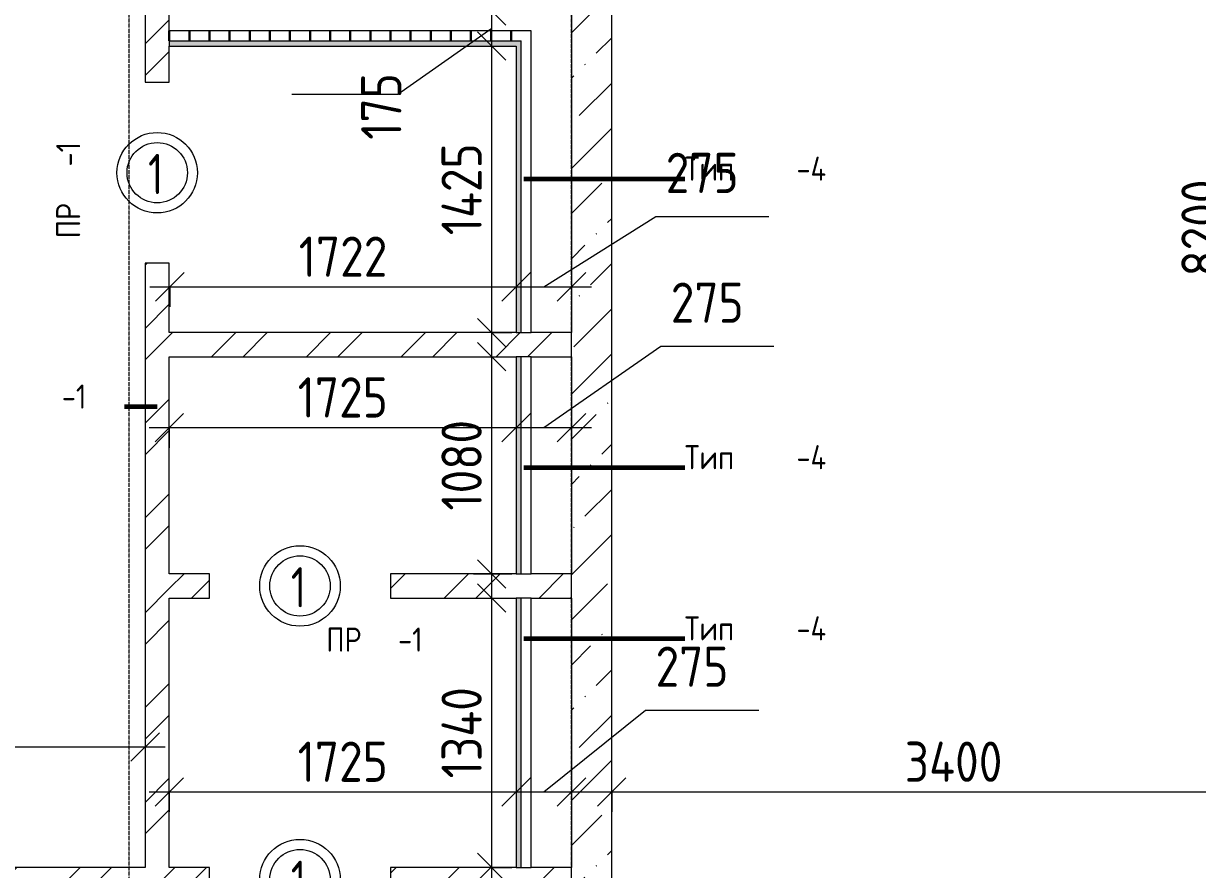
# Model space of a CAD drawing. Header units: millimetres. Extents: x -60946 to 138510, y -262288 to 24501.
# Drawn here: x 39275 to 45113, y 3715 to 7922 of the extents above; entities that cross this region are included whole.
import ezdxf

# ---------------------------------------------------------------- set-up
doc = ezdxf.new("R2010")
doc.units = ezdxf.units.MM
doc.linetypes.add('ADSK_Линия сетки', pattern=[25, 20, -2.5, 0, -2.5])
for name, color, linetype, lineweight in [('0) 1 вып перегородка', 7, 'Continuous', 60), ('Марки', 7, 'Continuous', 20), ('Марки дверей', 7, 'Continuous', 20), ('Оси', 7, 'Continuous', 9), ('Размеры', 7, 'Continuous', 9), ('Стены внутренние', 7, 'Continuous', 18), ('Стены наружные', 7, 'Continuous', 18), ('Стены штриховка', 7, 'Continuous', 9)]:
    doc.layers.add(name, color=color, linetype=linetype, lineweight=lineweight)
doc.layers.add('2)Тип-4', color=7, linetype='Continuous', lineweight=30, true_color=0x0080c0)
doc.styles.add('GOST Common_3', font='', dxfattribs={"width": 0.9, "height": 200})
doc.styles.add('GOST Common_9', font='', dxfattribs={"width": 0.9, "height": 120})
doc.styles.add('GOST Common_B', font='', dxfattribs={"width": 0.8, "height": 200})
doc.styles.get('GOST Common_3').set_extended_font_data('GOST Common')
doc.styles.get('GOST Common_9').set_extended_font_data('GOST Common')
doc.styles.get('GOST Common_B').set_extended_font_data('GOST Common', bold=True)
doc.dimstyles.new('ADSK_Основной_2_0_1', dxfattribs={"dimscale": 304.8, "dimtxt": 201.142999, "dimasz": 0.463911, "dimexe": 0.328084, "dimexo": 0.328084, "dimgap": 0.164042, "dimtad": 1, "dimdec": 3, "dimrnd": 0.001, "dimdsep": 46, "dimtxsty": 'GOST Common_3', "dimblk1": 'OBLIQUE', "dimblk2": 'OBLIQUE', "dimsah": 1, "dimcen": 0.09, "dimdle": 0.328084, "dimazin": 2, "dimtfac": 1, "dimtdec": 4, "dimtix": 1, "dimtmove": 1, "dimatfit": 3, "dimfxl": 1, "dimtvp": 1, "dimtolj": 1, "dimtzin": 0, "dimlwd": 20, "dimlwe": 20, "dimarcsym": 2})
doc.dimstyles.new('ADSK_Основной_2_0_2', dxfattribs={"dimscale": 304.8, "dimtxt": 201.142999, "dimasz": 0.463911, "dimexe": 0.328084, "dimexo": 0.328084, "dimgap": 0.164042, "dimtad": 1, "dimdec": 3, "dimrnd": 0.001, "dimdsep": 46, "dimtxsty": 'GOST Common_3', "dimblk1": 'OBLIQUE', "dimblk2": 'OBLIQUE', "dimsah": 1, "dimcen": 0.09, "dimdle": 0.328084, "dimazin": 2, "dimtfac": 1, "dimtdec": 4, "dimtix": 1, "dimtmove": 0, "dimatfit": 3, "dimfxl": 1, "dimtvp": 1, "dimtolj": 1, "dimtzin": 0, "dimlwd": 20, "dimlwe": 20, "dimarcsym": 2})
pattern_1 = [(45, (0, 0), (-235.7317, 235.7317), []), (45, (157.15, 0), (-235.7317, 235.7317), [])]
pattern_2 = [(90, (0, 0), (-100, 6e-15), [])]

# ---------------------------------------------------------------- blocks, each defined once
blk = doc.blocks.new('М_двери1 - Марка экземпляра 2-3719212-Кладочный план подвала')
at = {"layer": 'Марки дверей'}
for radius in [2, 1.5]:
    blk.add_circle((0, 0), radius, dxfattribs=at)
blk = doc.blocks.new('_Oblique')
at = {"color": 0, "linetype": 'ByBlock', "lineweight": -2}
blk.add_line((-0.5, -0.5), (0.5, 0.5), dxfattribs=at)
blk = doc.blocks.new('DIMBLOCK452-Кладочный план подвала')
at = {"layer": 'Defpoints', "color": 0, "transparency": 16777216}
for p in [(45382.7, 11005), (45282.7, 2805), (45382.7, 2805)]:
    blk.add_point(p, dxfattribs=at)
at = {"layer": 'Размеры', "color": 0, "lineweight": 20, "transparency": 16777216}
for p, q in [((45282.7, 11105), (45282.7, 2705)), ((45282.7, 11005), (45182.7, 11005)), ((45282.7, 2805), (45182.7, 2805))]:
    blk.add_line(p, q, dxfattribs=at)
at = {"layer": 'Размеры', "color": 0, "lineweight": 20, "transparency": 16777216, "xscale": 141.4, "yscale": 141.4, "zscale": 141.4}
for p, rotation in [((45282.7, 11005), 90), ((45282.7, 2805), 270)]:
    blk.add_blockref('_Oblique', p, dxfattribs=dict(at, rotation=rotation))
at = {"layer": 'Размеры', "color": 0, "lineweight": 9, "transparency": 16777216, "insert": (45132.7, 6905), "char_height": 200, "width": 605.475, "attachment_point": 5, "rotation": 90, "style": 'GOST Common_3'}
blk.add_mtext('\\A1;8200', dxfattribs=at)
blk = doc.blocks.new('DIMBLOCK453-Кладочный план подвала')
at = {"layer": 'Defpoints', "color": 0, "transparency": 16777216}
for p in [(42200, 4201), (45600, 4201), (45600, 4101)]:
    blk.add_point(p, dxfattribs=at)
at = {"layer": 'Размеры', "color": 0, "lineweight": 20, "transparency": 16777216}
for p, q in [((42100, 4101), (45700, 4101)), ((42200, 4101), (42200, 4001)), ((45600, 4101), (45600, 4001))]:
    blk.add_line(p, q, dxfattribs=at)
at = {"layer": 'Размеры', "color": 0, "lineweight": 20, "transparency": 16777216, "xscale": 141.4, "yscale": 141.4, "zscale": 141.4, "rotation": 180}
blk.add_blockref('_Oblique', (42200, 4101), dxfattribs=at)
at = {"layer": 'Размеры', "color": 0, "lineweight": 20, "transparency": 16777216, "xscale": 141.4, "yscale": 141.4, "zscale": 141.4}
blk.add_blockref('_Oblique', (45600, 4101), dxfattribs=at)
at = {"layer": 'Размеры', "color": 0, "lineweight": 9, "transparency": 16777216, "insert": (43900, 4251), "char_height": 200, "width": 625.93, "attachment_point": 5, "style": 'GOST Common_3'}
blk.add_mtext('\\A1;3400', dxfattribs=at)
blk = doc.blocks.new('DIMBLOCK476-Кладочный план подвала')
at = {"layer": 'Defpoints', "color": 0, "transparency": 16777216}
for p in [(40003, 6712.5), (41725, 6712.5), (41725, 6612.5)]:
    blk.add_point(p, dxfattribs=at)
at = {"layer": 'Размеры', "color": 0, "lineweight": 20, "transparency": 16777216}
for p, q in [((39903, 6612.5), (41825, 6612.5)), ((40003, 6612.5), (40003, 6512.5)), ((41725, 6612.5), (41725, 6512.5))]:
    blk.add_line(p, q, dxfattribs=at)
at = {"layer": 'Размеры', "color": 0, "lineweight": 20, "transparency": 16777216, "xscale": 141.4, "yscale": 141.4, "zscale": 141.4, "rotation": 180}
blk.add_blockref('_Oblique', (40003, 6612.5), dxfattribs=at)
at = {"layer": 'Размеры', "color": 0, "lineweight": 20, "transparency": 16777216, "xscale": 141.4, "yscale": 141.4, "zscale": 141.4}
blk.add_blockref('_Oblique', (41725, 6612.5), dxfattribs=at)
at = {"layer": 'Размеры', "color": 0, "lineweight": 9, "transparency": 16777216, "insert": (40864, 6762.5), "char_height": 200, "width": 560.473, "attachment_point": 5, "style": 'GOST Common_3'}
blk.add_mtext('\\A1;1722', dxfattribs=at)
blk = doc.blocks.new('DIMBLOCK477-Кладочный план подвала')
at = {"layer": 'Defpoints', "color": 0, "transparency": 16777216}
for p in [(41725, 6712.5), (42000, 6712.5), (42000, 6612.5)]:
    blk.add_point(p, dxfattribs=at)
at = {"layer": 'Размеры', "color": 0, "lineweight": 20, "transparency": 16777216}
for p, q in [((41862.5, 6612.5), (42418.6, 6962.4)), ((42418.6, 6962.4), (42981.4, 6962.4)), ((41625, 6612.5), (42100, 6612.5)), ((41725, 6612.5), (41725, 6512.5)), ((42000, 6612.5), (42000, 6512.5))]:
    blk.add_line(p, q, dxfattribs=at)
at = {"layer": 'Размеры', "color": 0, "lineweight": 20, "transparency": 16777216, "xscale": 141.4, "yscale": 141.4, "zscale": 141.4, "rotation": 180}
blk.add_blockref('_Oblique', (41725, 6612.5), dxfattribs=at)
at = {"layer": 'Размеры', "color": 0, "lineweight": 20, "transparency": 16777216, "xscale": 141.4, "yscale": 141.4, "zscale": 141.4}
blk.add_blockref('_Oblique', (42000, 6612.5), dxfattribs=at)
at = {"layer": 'Размеры', "color": 0, "lineweight": 9, "transparency": 16777216, "insert": (42468.6, 7279.1), "char_height": 200, "width": 454.106, "attachment_point": 1, "line_spacing_factor": 1.022761, "style": 'GOST Common_3'}
blk.add_mtext('\\A1;275', dxfattribs=at)
blk = doc.blocks.new('DIMBLOCK478-Кладочный план подвала')
at = {"layer": 'Defpoints', "color": 0, "transparency": 16777216}
for p in [(41503.7, 7810), (41603.6, 7810), (41503.7, 6385)]:
    blk.add_point(p, dxfattribs=at)
at = {"layer": 'Размеры', "color": 0, "lineweight": 20, "transparency": 16777216}
for p, q in [((41603.6, 6285), (41603.6, 7910)), ((41603.7, 7810), (41703.6, 7810)), ((41603.7, 6385), (41703.6, 6385))]:
    blk.add_line(p, q, dxfattribs=at)
at = {"layer": 'Размеры', "color": 0, "lineweight": 20, "transparency": 16777216, "xscale": 141.4, "yscale": 141.4, "zscale": 141.4}
for p, rotation in [((41603.6, 7810), 90), ((41603.6, 6385), 270)]:
    blk.add_blockref('_Oblique', p, dxfattribs=dict(at, rotation=rotation))
at = {"layer": 'Размеры', "color": 0, "lineweight": 9, "transparency": 16777216, "insert": (41453.6, 7097.5), "char_height": 200, "width": 580.928, "attachment_point": 5, "rotation": 90, "style": 'GOST Common_3'}
blk.add_mtext('\\A1;1425', dxfattribs=at)
blk = doc.blocks.new('DIMBLOCK479-Кладочный план подвала')
at = {"layer": 'Defpoints', "color": 0, "transparency": 16777216}
for p in [(41503.7, 7985), (41603.6, 7985), (41503.7, 7810)]:
    blk.add_point(p, dxfattribs=at)
at = {"layer": 'Размеры', "color": 0, "lineweight": 20, "transparency": 16777216}
for p, q in [((41603.6, 7710), (41603.6, 8085)), ((41603.7, 7985), (41703.6, 7985)), ((41603.6, 7897.5), (41137.3, 7569.5)), ((41603.7, 7810), (41703.6, 7810)), ((41137.3, 7569.5), (40608.7, 7569.5))]:
    blk.add_line(p, q, dxfattribs=at)
at = {"layer": 'Размеры', "color": 0, "lineweight": 20, "transparency": 16777216, "xscale": 141.4, "yscale": 141.4, "zscale": 141.4}
for p, rotation in [((41603.6, 7985), 90), ((41603.6, 7810), 270)]:
    blk.add_blockref('_Oblique', p, dxfattribs=dict(at, rotation=rotation))
at = {"layer": 'Размеры', "color": 0, "lineweight": 9, "transparency": 16777216, "insert": (40954, 7343.7), "char_height": 200, "width": 409.104, "attachment_point": 1, "rotation": 90, "line_spacing_factor": 1.022761, "style": 'GOST Common_3'}
blk.add_mtext('\\A1;175', dxfattribs=at)
blk = doc.blocks.new('DIMBLOCK480-Кладочный план подвала')
at = {"layer": 'Defpoints', "color": 0, "transparency": 16777216}
for p in [(41503.7, 6265), (41603.6, 6265), (41412, 5185)]:
    blk.add_point(p, dxfattribs=at)
at = {"layer": 'Размеры', "color": 0, "lineweight": 20, "transparency": 16777216}
for p, q in [((41603.6, 5085), (41603.6, 6365)), ((41603.7, 6265), (41703.6, 6265)), ((41512, 5185), (41703.6, 5185))]:
    blk.add_line(p, q, dxfattribs=at)
at = {"layer": 'Размеры', "color": 0, "lineweight": 20, "transparency": 16777216, "xscale": 141.4, "yscale": 141.4, "zscale": 141.4}
for p, rotation in [((41603.6, 6265), 90), ((41603.6, 5185), 270)]:
    blk.add_blockref('_Oblique', p, dxfattribs=dict(at, rotation=rotation))
at = {"layer": 'Размеры', "color": 0, "lineweight": 9, "transparency": 16777216, "insert": (41453.6, 5725), "char_height": 200, "width": 560.473, "attachment_point": 5, "rotation": 90, "style": 'GOST Common_3'}
blk.add_mtext('\\A1;1080', dxfattribs=at)
blk = doc.blocks.new('DIMBLOCK481-Кладочный план подвала')
at = {"layer": 'Defpoints', "color": 0, "transparency": 16777216}
for p in [(40000, 6012.5), (41725, 6012.5), (41725, 5912.5)]:
    blk.add_point(p, dxfattribs=at)
at = {"layer": 'Размеры', "color": 0, "lineweight": 20, "transparency": 16777216}
for p, q in [((39900, 5912.5), (41825, 5912.5)), ((40000, 5912.5), (40000, 5812.5)), ((41725, 5912.5), (41725, 5812.5))]:
    blk.add_line(p, q, dxfattribs=at)
at = {"layer": 'Размеры', "color": 0, "lineweight": 20, "transparency": 16777216, "xscale": 141.4, "yscale": 141.4, "zscale": 141.4, "rotation": 180}
blk.add_blockref('_Oblique', (40000, 5912.5), dxfattribs=at)
at = {"layer": 'Размеры', "color": 0, "lineweight": 20, "transparency": 16777216, "xscale": 141.4, "yscale": 141.4, "zscale": 141.4}
blk.add_blockref('_Oblique', (41725, 5912.5), dxfattribs=at)
at = {"layer": 'Размеры', "color": 0, "lineweight": 9, "transparency": 16777216, "insert": (40862.5, 6062.5), "char_height": 200, "width": 560.473, "attachment_point": 5, "style": 'GOST Common_3'}
blk.add_mtext('\\A1;1725', dxfattribs=at)
blk = doc.blocks.new('DIMBLOCK482-Кладочный план подвала')
at = {"layer": 'Defpoints', "color": 0, "transparency": 16777216}
for p in [(41725, 6012.5), (42000, 6012.5), (42000, 5912.5)]:
    blk.add_point(p, dxfattribs=at)
at = {"layer": 'Размеры', "color": 0, "lineweight": 20, "transparency": 16777216}
for p, q in [((41862.5, 5912.5), (42443.8, 6316.9)), ((42443.8, 6316.9), (43006.6, 6316.9)), ((41625, 5912.5), (42100, 5912.5)), ((41725, 5912.5), (41725, 5812.5)), ((42000, 5912.5), (42000, 5812.5))]:
    blk.add_line(p, q, dxfattribs=at)
at = {"layer": 'Размеры', "color": 0, "lineweight": 20, "transparency": 16777216, "xscale": 141.4, "yscale": 141.4, "zscale": 141.4, "rotation": 180}
blk.add_blockref('_Oblique', (41725, 5912.5), dxfattribs=at)
at = {"layer": 'Размеры', "color": 0, "lineweight": 20, "transparency": 16777216, "xscale": 141.4, "yscale": 141.4, "zscale": 141.4}
blk.add_blockref('_Oblique', (42000, 5912.5), dxfattribs=at)
at = {"layer": 'Размеры', "color": 0, "lineweight": 9, "transparency": 16777216, "insert": (42493.8, 6633.6), "char_height": 200, "width": 454.106, "attachment_point": 1, "line_spacing_factor": 1.022761, "style": 'GOST Common_3'}
blk.add_mtext('\\A1;275', dxfattribs=at)
blk = doc.blocks.new('DIMBLOCK483-Кладочный план подвала')
at = {"layer": 'Defpoints', "color": 0, "transparency": 16777216}
for p in [(40000, 4201), (41725, 4201), (41725, 4101)]:
    blk.add_point(p, dxfattribs=at)
at = {"layer": 'Размеры', "color": 0, "lineweight": 20, "transparency": 16777216}
for p, q in [((39900, 4101), (41825, 4101)), ((40000, 4101), (40000, 4001)), ((41725, 4101), (41725, 4001))]:
    blk.add_line(p, q, dxfattribs=at)
at = {"layer": 'Размеры', "color": 0, "lineweight": 20, "transparency": 16777216, "xscale": 141.4, "yscale": 141.4, "zscale": 141.4, "rotation": 180}
blk.add_blockref('_Oblique', (40000, 4101), dxfattribs=at)
at = {"layer": 'Размеры', "color": 0, "lineweight": 20, "transparency": 16777216, "xscale": 141.4, "yscale": 141.4, "zscale": 141.4}
blk.add_blockref('_Oblique', (41725, 4101), dxfattribs=at)
at = {"layer": 'Размеры', "color": 0, "lineweight": 9, "transparency": 16777216, "insert": (40862.5, 4251), "char_height": 200, "width": 560.473, "attachment_point": 5, "style": 'GOST Common_3'}
blk.add_mtext('\\A1;1725', dxfattribs=at)
blk = doc.blocks.new('DIMBLOCK484-Кладочный план подвала')
at = {"layer": 'Defpoints', "color": 0, "transparency": 16777216}
for p in [(41725, 4201), (42000, 4201), (42000, 4101)]:
    blk.add_point(p, dxfattribs=at)
at = {"layer": 'Размеры', "color": 0, "lineweight": 20, "transparency": 16777216}
for p, q in [((41862.5, 4101), (42368.1, 4506.9)), ((42368.1, 4506.9), (42931, 4506.9)), ((41625, 4101), (42100, 4101)), ((41725, 4101), (41725, 4001)), ((42000, 4101), (42000, 4001))]:
    blk.add_line(p, q, dxfattribs=at)
at = {"layer": 'Размеры', "color": 0, "lineweight": 20, "transparency": 16777216, "xscale": 141.4, "yscale": 141.4, "zscale": 141.4, "rotation": 180}
blk.add_blockref('_Oblique', (41725, 4101), dxfattribs=at)
at = {"layer": 'Размеры', "color": 0, "lineweight": 20, "transparency": 16777216, "xscale": 141.4, "yscale": 141.4, "zscale": 141.4}
blk.add_blockref('_Oblique', (42000, 4101), dxfattribs=at)
at = {"layer": 'Размеры', "color": 0, "lineweight": 9, "transparency": 16777216, "insert": (42418.1, 4823.6), "char_height": 200, "width": 454.106, "attachment_point": 1, "line_spacing_factor": 1.022761, "style": 'GOST Common_3'}
blk.add_mtext('\\A1;275', dxfattribs=at)
blk = doc.blocks.new('DIMBLOCK485-Кладочный план подвала')
at = {"layer": 'Defpoints', "color": 0, "transparency": 16777216}
for p in [(41503.7, 5065), (41603.6, 5065), (41503.7, 3725)]:
    blk.add_point(p, dxfattribs=at)
at = {"layer": 'Размеры', "color": 0, "lineweight": 20, "transparency": 16777216}
for p, q in [((41603.6, 3625), (41603.6, 5165)), ((41603.7, 5065), (41703.6, 5065)), ((41603.7, 3725), (41703.6, 3725))]:
    blk.add_line(p, q, dxfattribs=at)
at = {"layer": 'Размеры', "color": 0, "lineweight": 20, "transparency": 16777216, "xscale": 141.4, "yscale": 141.4, "zscale": 141.4}
for p, rotation in [((41603.6, 5065), 90), ((41603.6, 3725), 270)]:
    blk.add_blockref('_Oblique', p, dxfattribs=dict(at, rotation=rotation))
at = {"layer": 'Размеры', "color": 0, "lineweight": 9, "transparency": 16777216, "insert": (41453.6, 4395), "char_height": 200, "width": 580.928, "attachment_point": 5, "rotation": 90, "style": 'GOST Common_3'}
blk.add_mtext('\\A1;1340', dxfattribs=at)
blk = doc.blocks.new('DIMBLOCK486-Кладочный план подвала')
at = {"layer": 'Defpoints', "color": 0, "transparency": 16777216}
for p in [(28470, 4424.5), (39880, 4424.5), (39880, 4324.5)]:
    blk.add_point(p, dxfattribs=at)
at = {"layer": 'Размеры', "color": 0, "lineweight": 20, "transparency": 16777216}
for p, q in [((28370, 4324.5), (39980, 4324.5)), ((28470, 4324.5), (28470, 4224.5)), ((39880, 4324.5), (39880, 4224.5))]:
    blk.add_line(p, q, dxfattribs=at)
at = {"layer": 'Размеры', "color": 0, "lineweight": 20, "transparency": 16777216, "xscale": 141.4, "yscale": 141.4, "zscale": 141.4, "rotation": 180}
blk.add_blockref('_Oblique', (28470, 4324.5), dxfattribs=at)
at = {"layer": 'Размеры', "color": 0, "lineweight": 20, "transparency": 16777216, "xscale": 141.4, "yscale": 141.4, "zscale": 141.4}
blk.add_blockref('_Oblique', (39880, 4324.5), dxfattribs=at)
at = {"layer": 'Размеры', "color": 0, "lineweight": 9, "transparency": 16777216, "insert": (34175, 4474.5), "char_height": 200, "width": 642.294, "attachment_point": 5, "style": 'GOST Common_3'}
blk.add_mtext('\\A1;11410', dxfattribs=at)

msp = doc.modelspace()

# ---------------------------------------------------------------- hatches: boundary and pattern name
at = {"layer": '2)Тип-4', "true_color": 0x0080c0, "transparency": 33554687}
h = msp.add_hatch(dxfattribs=at)
h.set_pattern_fill('FP_5', color=142, style=0, pattern_type=2)
h.set_pattern_definition(pattern_2)
h.paths.add_polyline_path([(41750, 7834.969), (41750, 7884.969), (40000, 7884.969), (40000, 7834.969), (41725, 7834.969)])
for points in [[(41725, 7809.969), (41725, 7834.969), (40000, 7834.969), (40000, 7809.969)], [(41750, 6384.969), (41750, 7834.969), (41725, 7834.969), (41725, 6384.969)], [(41750, 5184.969), (41750, 6264.969), (41725, 6264.969), (41725, 5184.969)], [(41750, 3724.969), (41750, 5064.969), (41725, 5064.969), (41725, 3724.969)]]:
    msp.add_hatch(color=142, dxfattribs=at).paths.add_polyline_path(points)
at = {"layer": 'Стены внутренние', "lineweight": 9}
h = msp.add_hatch(dxfattribs=at)
h.set_pattern_fill('FP_2', color=256, style=0, pattern_type=2)
h.set_pattern_definition(pattern_1)
h.paths.add_polyline_path([(40000, 3724.969), (40000, 6729.969), (39880, 6729.969), (39880, 3724.969)])
h.paths.add_polyline_path([(39880, 7629.969), (40000, 7629.969), (40000, 8189.969), (39880, 8189.969), (39880, 8173.8197)])
h.paths.add_polyline_path([(39880, 9089.969), (40000, 9089.969), (40000, 9204.969), (39880, 9204.969)])
at = {"layer": 'Стены внутренние', "lineweight": 9, "true_color": 0x0080c0}
h = msp.add_hatch(dxfattribs=at)
h.set_pattern_fill('FP_5', color=142, style=0, pattern_type=2)
h.set_pattern_definition(pattern_2)
h.paths.add_polyline_path([(41800, 6384.969), (41800, 7884.969), (41750, 7884.969), (41750, 6384.969)])
at = {"layer": 'Стены внутренние', "lineweight": 9}
h = msp.add_hatch(dxfattribs=at)
h.set_pattern_fill('FP_2', color=256, style=0, pattern_type=2)
h.set_pattern_definition(pattern_1)
h.paths.add_polyline_path([(42000, 6264.969), (42000, 6384.969), (40000, 6384.969), (40000, 6264.969), (41913.8613, 6264.969)])
at = {"layer": 'Стены внутренние', "lineweight": 9, "true_color": 0x0080c0}
h = msp.add_hatch(dxfattribs=at)
h.set_pattern_fill('FP_5', color=142, style=0, pattern_type=2)
h.set_pattern_definition(pattern_2)
h.paths.add_polyline_path([(41800, 5184.969), (41800, 6264.969), (41750, 6264.969), (41750, 5184.969)])
at = {"layer": 'Стены внутренние', "lineweight": 9}
h = msp.add_hatch(dxfattribs=at)
h.set_pattern_fill('FP_2', color=256, style=0, pattern_type=2)
h.set_pattern_definition(pattern_1)
h.paths.add_polyline_path([(42000, 5064.969), (42000, 5184.969), (41100, 5184.969), (41100, 5064.969), (41913.8613, 5064.969)])
h.paths.add_polyline_path([(40200, 5064.969), (40200, 5184.969), (40000, 5184.969), (40000, 5064.969)])
at = {"layer": 'Стены внутренние', "lineweight": 9, "true_color": 0x0080c0}
h = msp.add_hatch(dxfattribs=at)
h.set_pattern_fill('FP_5', color=142, style=0, pattern_type=2)
h.set_pattern_definition(pattern_2)
h.paths.add_polyline_path([(41800, 3724.969), (41800, 5064.969), (41750, 5064.969), (41750, 3724.969)])
at = {"layer": 'Стены внутренние', "lineweight": 9}
h = msp.add_hatch(dxfattribs=at)
h.set_pattern_fill('FP_2', color=256, style=0, pattern_type=2)
h.set_pattern_definition(pattern_1)
h.paths.add_polyline_path([(41913.8613, 3604.969), (42000, 3604.969), (42000, 3724.969), (41100, 3724.969), (41100, 3604.969)])
h.paths.add_polyline_path([(39195.932, 3604.969), (39550, 3604.969), (39550, 3654.969), (40050, 3654.969), (40050, 3604.969), (40200, 3604.969), (40200, 3724.969), (39085, 3724.969), (39085, 3604.969)])
h.paths.add_polyline_path([(37885, 3604.969), (37885, 3724.969), (30495, 3724.969), (30495, 3604.969), (33550, 3604.969), (33550, 3654.969), (34050, 3654.969), (34050, 3604.969), (36478.0028, 3604.969)])
h.paths.add_polyline_path([(29295, 3604.969), (29295, 3724.969), (25015, 3724.969), (25015, 3604.969), (28325, 3604.969)])
h.paths.add_polyline_path([(23815, 3604.969), (23815, 3724.969), (21040, 3724.969), (21040, 3604.969), (21550, 3604.969), (21550, 3654.969), (22050, 3654.969), (22050, 3604.969), (22888.3565, 3604.969)])
h.paths.add_polyline_path([(19990, 3604.969), (19990, 3724.969), (18420, 3724.969), (18420, 3604.969)])
h.paths.add_polyline_path([(17370, 3604.969), (17370, 3724.969), (14460, 3724.969), (14460, 3604.969), (14550, 3604.969), (14550, 3654.969), (15050, 3654.969), (15050, 3604.969), (15550, 3604.969), (15550, 3654.969), (16050, 3654.969), (16050, 3604.969), (16325, 3604.969)])
h.paths.add_polyline_path([(13375, 3604.969), (13410, 3604.969), (13410, 3724.969), (12600, 3724.969), (12600, 3604.969), (13350, 3604.969)])
at = {"layer": 'Стены наружные', "lineweight": 9}
h = msp.add_hatch(dxfattribs=at)
h.set_pattern_fill('FP_1', color=256, style=0, pattern_type=2)
h.set_pattern_definition([(45, (0, 0), (84.19025, 308.69666), [396.875, -79.375, 3.353, -76.022])])
h.paths.add_polyline_path([(42200, 2604.969), (42200, 11204.969), (42000, 11204.969), (42000, 2604.969)])

# ---------------------------------------------------------------- linework, layer by layer
at = {"layer": '0) 1 вып перегородка'}
for p, q in [((41762.5, 7149.2535), (42563.1574, 7149.2535)), ((39940, 6015.8692), (39777.1332, 6015.8692)), ((41762.5, 5714.2535), (42563.1574, 5714.2535)), ((41762.5, 4863.3454), (42563.1574, 4863.3454))]:
    msp.add_line(p, q, dxfattribs=at)
at = {"layer": 'Оси', "linetype": 'ADSK_Линия сетки', "lineweight": 5}
for p, q in [((39800, -10973.8823), (39800, 10027.4451)), ((42000, -10973.8823), (42000, 10027.4451))]:
    msp.add_line(p, q, dxfattribs=at)
at = {"layer": 'Стены внутренние', "lineweight": 5}
for p, q in [((39880, 8189.969), (39880, 7629.969)), ((40000, 7884.969), (40000, 7984.969)), ((41800, 7884.969), (40000, 7884.969)), ((41800, 6384.969), (41800, 7884.969)), ((40000, 7629.969), (40000, 7809.969)), ((40000, 7809.969), (41725, 7809.969)), ((41725, 7809.969), (41725, 6384.969)), ((39880, 7629.969), (40000, 7629.969)), ((40000, 6729.969), (39880, 6729.969)), ((39880, 6729.969), (39880, 3724.969)), ((40000, 6384.969), (40000, 6729.969)), ((41725, 6384.969), (40000, 6384.969)), ((42000, 6384.969), (41800, 6384.969)), ((40000, 5184.969), (40000, 6264.969)), ((40000, 6264.969), (41725, 6264.969)), ((41725, 6264.969), (41725, 5184.969)), ((41800, 6264.969), (42000, 6264.969)), ((41800, 5184.969), (41800, 6264.969)), ((40200, 5184.969), (40000, 5184.969)), ((40200, 5064.969), (40200, 5184.969)), ((41725, 5184.969), (41100, 5184.969)), ((41100, 5184.969), (41100, 5064.969)), ((42000, 5184.969), (41800, 5184.969)), ((40000, 3724.969), (40000, 5064.969)), ((40000, 5064.969), (40200, 5064.969)), ((41100, 5064.969), (41725, 5064.969)), ((41725, 5064.969), (41725, 3724.969)), ((41800, 5064.969), (42000, 5064.969)), ((41800, 3724.969), (41800, 5064.969)), ((39880, 3724.969), (39085, 3724.969)), ((40200, 3724.969), (40000, 3724.969)), ((40200, 3604.969), (40200, 3724.969)), ((41725, 3724.969), (41100, 3724.969)), ((41100, 3724.969), (41100, 3604.969)), ((42000, 3724.969), (41800, 3724.969))]:
    msp.add_line(p, q, dxfattribs=at)
at = {"layer": 'Стены наружные', "lineweight": 9}
for p, q in [((42200, 2804.969), (42200, 11004.969)), ((42000, 7984.969), (42000, 6384.969)), ((42000, 6264.969), (42000, 5184.969)), ((42000, 5064.969), (42000, 3724.969))]:
    msp.add_line(p, q, dxfattribs=at)
at = {"layer": 'Стены штриховка', "lineweight": 9}
for p, q in [((40000, 7884.969), (40000, 7809.969)), ((40000, 7834.969), (41750, 7834.969)), ((41750, 6384.969), (41750, 7834.969)), ((41725, 6384.969), (41800, 6384.969)), ((42000, 6264.969), (42000, 6384.969)), ((41800, 6264.969), (41725, 6264.969)), ((41750, 5184.969), (41750, 6264.969)), ((41725, 5184.969), (41800, 5184.969)), ((42000, 5064.969), (42000, 5184.969)), ((41800, 5064.969), (41725, 5064.969)), ((41750, 3724.969), (41750, 5064.969)), ((41725, 3724.969), (41800, 3724.969)), ((42000, 3604.969), (42000, 3724.969))]:
    msp.add_line(p, q, dxfattribs=at)

# ---------------------------------------------------------------- block references
at = {"layer": 'Марки дверей', "xscale": 99.99999999999993, "yscale": 99.99999999999993, "zscale": 99.99999999999993}
for p in [(39940, 7179.969), (40650, 5124.969), (40650, 3664.969)]:
    msp.add_blockref('М_двери1 - Марка экземпляра 2-3719212-Кладочный план подвала', p, dxfattribs=at)

# ---------------------------------------------------------------- texts
at = {"layer": '0) 1 вып перегородка', "color": 116, "lineweight": 9, "true_color": 0x008040, "char_height": 120, "attachment_point": 1, "style": 'GOST Common_9'}
for s, insert, width in [('Тип', (42563.1574, 7260.1806), 673.4175), ('-4', (43118.7824, 7260.1806), 456.961875), ('-1', (39465.7582, 6126.7963), 368.77625), ('Тип', (42563.1574, 5825.1806), 673.4175), ('-4', (43118.7824, 5825.1806), 456.961875), ('Тип', (42563.1574, 4974.2724), 673.4175), ('-4', (43118.7824, 4974.2724), 456.961875)]:
    msp.add_mtext(s, dxfattribs=dict(at, insert=insert, width=width))
at = {"layer": 'Марки', "lineweight": 9, "char_height": 120, "attachment_point": 1, "rotation": 90, "style": 'GOST Common_9'}
for s, insert, width in [('-1', (39437.3996, 7211.0756), 331.898625), ('ПР', (39437.3996, 6853.8881), 432.91125)]:
    msp.add_mtext(s, dxfattribs=dict(at, insert=insert, width=width))
at = {"layer": 'Марки', "lineweight": 9, "char_height": 120, "attachment_point": 1, "style": 'GOST Common_9'}
for s, insert, width in [('ПР', (40780.5479, 4918.1806), 432.91125), ('-1', (41137.7354, 4918.1806), 331.898625)]:
    msp.add_mtext(s, dxfattribs=dict(at, insert=insert, width=width))
at = {"layer": 'Марки дверей', "lineweight": 5, "char_height": 200, "width": 102.616, "attachment_point": 1, "style": 'GOST Common_B'}
for insert in [(39894.3426, 7273.6279), (40604.3426, 5218.6279), (40604.3426, 3758.6279)]:
    msp.add_mtext('\\fGOST Common|b1|i0|c204|p34|;\\W.8;1', dxfattribs=dict(at, insert=insert))

# ---------------------------------------------------------------- dimensions: what is measured, and where the dimension line sits
at = {"layer": 'Размеры', "lineweight": 9}
for base, p1, p2, override, picture, middle in [((45282.7452, 2804.969), (45382.7301, 11004.969), (45382.7301, 2804.969), {"dimpost": '<>', "dimfxl": 8200}, 'DIMBLOCK452-Кладочный план подвала', (45132.7452, 6904.969)), ((41603.6477, 7809.969), (41503.6628, 6384.969), (41503.6628, 7809.969), {"dimpost": '<>', "dimfxl": 1425}, 'DIMBLOCK478-Кладочный план подвала', (41453.6477, 7097.469)), ((41603.6477, 6264.969), (41412, 5184.969), (41503.6628, 6264.969), {"dimpost": '<>', "dimfxl": 1083.88287}, 'DIMBLOCK480-Кладочный план подвала', (41453.6477, 5724.969)), ((41603.6477, 5064.969), (41503.6628, 3724.969), (41503.6628, 5064.969), {"dimpost": '<>', "dimfxl": 1340}, 'DIMBLOCK485-Кладочный план подвала', (41453.6477, 4394.969))]:
    dim = msp.add_linear_dim(base=base, p1=p1, p2=p2, angle=90, dimstyle='ADSK_Основной_2_0_2', override=override, dxfattribs=at)
    dim.commit()
    dim.dimension.update_dxf_attribs({"geometry": picture, "text_midpoint": middle})
dim = msp.add_linear_dim(base=(41603.6477, 7984.969), p1=(41503.6628, 7809.969), p2=(41503.6628, 7984.969), angle=90, dimstyle='ADSK_Основной_2_0_1', override={"dimpost": '<>', "dimfxl": 175}, dxfattribs=at)
dim.commit()
dim.dimension.update_dxf_attribs({"geometry": 'DIMBLOCK479-Кладочный план подвала', "text_midpoint": (41087.2989, 7569.4678), "dimtype": 160, "text_rotation": 90})
for base, p1, p2, picture, middle in [((42000, 6612.4936), (41725, 6712.4785), (42000, 6712.4785), 'DIMBLOCK477-Кладочный план подвала', (42468.5537, 6962.4211)), ((42000, 5912.4936), (41725, 6012.4785), (42000, 6012.4785), 'DIMBLOCK482-Кладочный план подвала', (42493.7691, 6316.9079)), ((42000, 4100.9898), (41725, 4200.9747), (42000, 4200.9747), 'DIMBLOCK484-Кладочный план подвала', (42418.123, 4506.9253))]:
    dim = msp.add_linear_dim(base=base, p1=p1, p2=p2, dimstyle='ADSK_Основной_2_0_1', override={"dimpost": '<>', "dimfxl": 275}, dxfattribs=at)
    dim.commit()
    dim.dimension.update_dxf_attribs({"geometry": picture, "text_midpoint": middle, "dimtype": 160})
for base, p1, p2, override, picture, middle in [((41725, 6612.4936), (40003, 6712.4785), (41725, 6712.4785), {"dimpost": '<>', "dimfxl": 1722}, 'DIMBLOCK476-Кладочный план подвала', (40864, 6762.4936)), ((41725, 5912.4936), (40000, 6012.4785), (41725, 6012.4785), {"dimpost": '<>', "dimfxl": 1725}, 'DIMBLOCK481-Кладочный план подвала', (40862.5, 6062.4936)), ((39880, 4324.5436), (28470, 4424.5285), (39880, 4424.5285), {"dimpost": '<>', "dimfxl": 11410}, 'DIMBLOCK486-Кладочный план подвала', (34175, 4474.5436)), ((41725, 4100.9898), (40000, 4200.9747), (41725, 4200.9747), {"dimpost": '<>', "dimfxl": 1725}, 'DIMBLOCK483-Кладочный план подвала', (40862.5, 4250.9898)), ((45600, 4100.9898), (42200, 4200.9747), (45600, 4200.9747), {"dimpost": '<>', "dimfxl": 3400}, 'DIMBLOCK453-Кладочный план подвала', (43900, 4250.9898))]:
    dim = msp.add_linear_dim(base=base, p1=p1, p2=p2, dimstyle='ADSK_Основной_2_0_2', override=override, dxfattribs=at)
    dim.commit()
    dim.dimension.update_dxf_attribs({"geometry": picture, "text_midpoint": middle})

doc.saveas('drawing.dxf')
